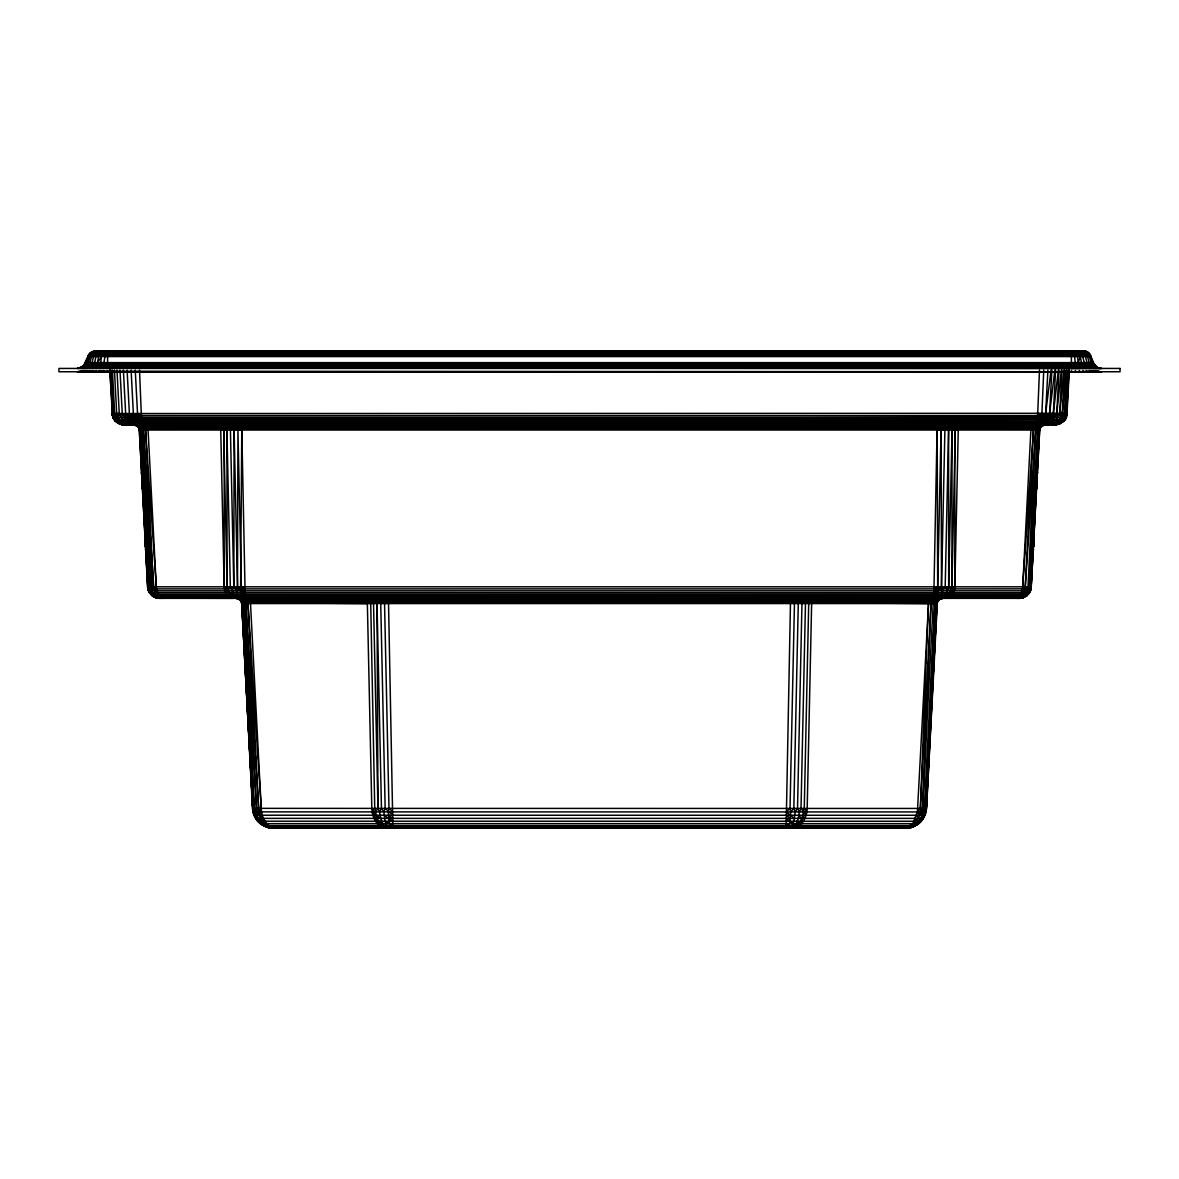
<?xml version="1.0" encoding="UTF-8"?>
<svg xmlns="http://www.w3.org/2000/svg" width="1179" height="1179" viewBox="0 0 1179 1179"><rect width="100%" height="100%" fill="white"/><g stroke="black" fill="none" stroke-linecap="round" stroke-linejoin="round"><path stroke-width="1.5" d="M946.265 598.342C951.895 598.048 954.725 591.799 954.857 586.818L954.769 429.112L956.862 425.118L962.152 424.808M216.848 424.808L241.813 424.882L240.604 588.881L242.491 598.342M1031.861 557.048L1032.848 559.362L1033.335 548.972L1032.848 559.362L1032.966 556.753L1032.848 559.362L1032.141 556.606L1033.069 548.382L1031.89 550.799M143.396 480.059L142.438 488.622L143.646 488.563L142.32 486.013L141.686 474.415L142.438 488.622L142.556 480.236L142.438 488.622L142.32 486.013M146.638 548.721L146.152 559.362L145.931 548.382L147.11 550.799M164.898 598.342C159.268 598.048 156.439 591.799 156.306 586.818L148.009 429.127L145.489 425.118L134.745 424.808L137.972 426.665L139.373 430.04L147.581 586.818C147.817 593.081 153.462 598.446 159.725 598.342L1019.275 598.342C1025.273 598.372 1031.404 593.022 1031.153 586.847L1039.333 430.04C1043.4 417.72 1067.069 431.175 1067.039 413.284L1069.294 370.103M1068.999 370.088L1066.73 413.372C1066.848 419.665 1061.026 424.838 1054.896 424.808L124.104 424.808C118.047 424.897 111.887 419.636 112.27 413.372L110.001 370.088M145.548 544.639C145.061 537.933 145.828 551.359 145.4 545.155L145.592 547.1L145.282 542.915M942.448 598.342L939.295 599.551L936.996 602.646L926.237 808.396C925.751 816.472 919.62 827.584 910.144 825.609L268.856 825.609C259.689 827.57 252.483 816.575 253.529 808.426L242.004 602.646L240.089 599.551L236.552 598.342L240.383 600.199L241.769 603.574L252.498 808.352C252.895 819.169 262.652 828.424 273.469 828.247L905.531 828.247C916.348 828.424 926.104 819.169 926.502 808.352L936.996 602.646L938.911 599.551L942.448 598.342L934.52 598.652L931.027 603.574L920.342 808.396C921.182 815.956 916.245 822.515 910.748 827.068L904.558 828.247M1033.069 548.382L1032.848 559.362L1033.335 548.972L1032.848 559.362L1032.362 548.721M1036.783 477.642C1036.783 472.44 1038.139 487.192 1035.354 488.563L1036.562 488.622L1037.137 471.954M1097.502 367.524L1093.699 363.854L1089.028 353.214L89.972 353.214L84.579 364.974L78.492 368.438L82.471 367.524L85.419 364.974L89.972 353.214L96.088 350.752L1082.911 350.752C1094.259 350.369 1090 367.539 1100.493 368.438C1089.057 368.865 1093.611 350.664 1082.351 350.752M787.484 828.247L789.547 823.664L790.711 811.904L790.018 808.396L794.454 603.574L795.943 598.416L815.544 598.342M788.839 828.247C794.602 825.609 794.219 817.327 795.177 811.933L793.821 808.426L798.286 603.56L799.819 602.631L937.364 602.661L937.688 600.936L940.076 599.035L238.924 599.035L240.752 600.185L938.617 600.199L238.924 599.035L241.901 600.185L244.038 603.56L256.506 808.426C255.15 818.418 264.435 828.262 274.442 828.247M790.136 828.247C797.166 826.788 798.492 817.887 799.421 811.933L797.52 808.44L801.971 603.56L804.152 602.631L805.478 603.56L937.231 603.574L936.568 600.922L240.943 600.936L241.253 599.551L237.436 598.342M247.192 704.128L252.984 811.859L799.421 811.933L801.013 808.426L805.478 603.56L808.16 602.646L810.784 598.416M791.33 828.247C800.733 827.172 802.634 815.956 804.255 808.396L808.706 603.574L804.284 601.747L790.564 599.551M957.392 424.882L937.187 424.882L933.783 598.342M1014.102 598.342C1019.732 598.048 1022.561 591.799 1022.694 586.818L1033.438 430.04L1036.93 425.118L1043.96 424.808L1041.028 426.665L1039.76 429.127L946.428 429.097L944.895 430.026L941.49 586.862L942.891 588.896L941.579 595.69L939.221 598.342M1017.344 598.342L1021.323 598.166L1019.054 598.342L1026.526 595.704L1030.52 590.812L1031.153 586.847L1039.627 430.04L948.594 430.026L946.428 429.097L148.009 429.127L134.155 424.808L136.926 425.501L138.532 427.402L1037.137 427.387L1039.76 429.127L1031.139 588.852L947.179 588.896L945.19 586.877L948.594 430.026L950.775 429.097L952.794 424.882M163.115 598.342L155.702 597.665L152.135 595.675L148.48 590.812L147.581 586.818L954.857 586.818L958.247 430.04L959.234 426.665L961.504 424.882M1035.604 480.059L1036.562 488.622L1036.444 480.236L1036.562 488.622L1036.709 485.881M143.764 487.634L142.733 488.592L143.425 486.308L142.438 488.622L141.952 478.232M146.063 557.004L146.432 549.635M1035.236 487.634L1036.267 488.592L1035.575 486.308L1036.562 488.622L1037.107 478.306M931.027 603.574L922.509 808.426C923.688 816.31 917.822 824.077 910.748 827.068M142.556 480.236L142.438 488.622L142.202 481.253M145.931 548.382L146.152 559.362L145.665 548.972L146.152 559.362L147.139 557.048M1036.444 480.236L1036.562 488.622L1036.68 486.013M1036.842 483.213L1036.945 480.501L1036.562 488.622M142.394 486.5L142.497 484.495M146.108 557.24L146.211 555.235M936.509 598.342L938.396 588.881L937.673 586.847L941.063 430.04L942.566 424.882M1033.718 542.915L1033.408 547.1L1033.423 542.694M1043.754 370.088L1041.75 417.337L1039.804 424.808M1061.97 370.059L1059.744 413.549L1062.942 417.425L1063.62 420.77L1058.919 424.131L1051.609 424.808L1058.919 424.131M1064.519 370.059L1062.308 413.534L1058.801 420.844L1054.748 424.145L141.76 424.131C132.122 422.583 118.121 428.802 112.86 417.278L109.706 370.103M940.503 598.652L942.743 598.342L936.524 599.035L933.237 603.56L922.509 808.426L920.401 811.904L921.845 815.293L924.955 815.22M918.647 823.649L260.353 823.649L269.947 827.953L909.053 827.953C917.881 826.302 927.136 818.182 924.233 808.44L934.962 603.56L937.099 600.185L940.135 598.416M926.149 795.619L926.34 791.964M927.298 773.675L927.49 770.02M928.448 751.73L928.639 748.061M929.597 729.772L929.789 726.117M931.999 684.041L932.191 680.386M933.149 662.097L933.429 656.6M934.387 638.311L934.579 634.656M935.536 616.366L935.728 612.712M954.857 586.818L1022.694 586.818L1030.903 430.04L1032.362 426.017L1034.808 424.808M1031.139 588.852L1026.526 595.704L159.533 595.675C145.238 594.378 156.424 598.932 162.054 597.665L1021.058 598.166L1023.298 597.665L1019.142 598.18L1024.109 595.69L1027.911 588.896L1035.648 430.026L1037.623 426.651L1040.482 424.882M1037.24 424.808L1039.495 370.103M112.27 413.372L122.248 413.549L124.443 415.539C126.698 429.112 136.263 423.895 146.093 425.501L1045.154 424.808L1040.88 425.501L1037.373 430.026L1029.149 586.877L1030.151 590.826L1028.162 592.728L149.409 592.624L148.23 588.881L140.699 429.097C135.526 419.326 117.826 430.07 116.692 413.534L114.422 370.059M1047.91 370.073L1045.64 413.446L1046.348 415.465L1045.021 422.185L1043.327 424.646L1037.24 423.29L119.403 423.305L115.026 420.741L112.86 417.278L1066.14 417.278L1060.481 423.305L1054.114 424.808C1059.906 424.072 1062.986 418.604 1064.342 413.49L1066.612 370.073M1051.86 370.073L1049.619 413.49L1050.622 415.509L1049.339 420.829L1046.171 424.646M1055.588 370.059L1053.348 413.534L1054.557 415.539C1054.483 424.941 1044.594 426.577 1037.24 424.131M1059.022 370.059L1056.752 413.549L1058.079 415.539L1055.028 422.215L1049.723 424.808M1056.517 424.145L1060.791 423.29L1054.704 424.808L1058.639 424.131L1062.618 420.8L1065.831 413.446L1068.1 370.073M1032.996 556.517L1033.246 551.241L1032.2 554.13L1032.848 559.362M1037.446 471.865L1036.724 476.493M136.455 424.882L134.067 424.808L137.972 426.665L1041.028 426.665L1039.333 430.011L1030.151 590.826L156.94 590.812C143.322 587.982 149.748 596.869 158.472 594.275L1028.353 594.275L1021.058 598.166M142.158 483.198L142.055 480.501L142.35 486.264M105.786 350.752L103.045 368.334L80.039 368.334M932.397 598.342L929.479 600.199L928.507 603.574L917.424 811.859L912.06 825.624L903.836 828.247M1033.674 543.784L1033.408 547.1L1033.6 545.155M129.277 424.808L126.462 424.145L122.925 420.844L120.921 415.539L122.248 413.549L1067.039 413.284L1065.212 419.09L1059.788 419.238L115.38 420.77L113.169 413.446L110.9 370.073M159.725 598.342L153.83 596.825L149.792 592.683L149.939 590.93M136.528 425.501L138.916 427.402L139.667 430.04L148.598 586.862C149.704 592.433 153.801 598.151 159.917 598.342L156.792 597.665L153.579 594.29L149.851 586.877L141.642 430.026L138.532 427.402L147.817 428.242L1040.04 428.242L1039.51 426.651M1066.214 370.073L1062.308 413.534L1064.829 419.149L1063.974 420.741L1056.075 420.844L141.76 420.741L125.652 413.534L123.382 370.059M146.034 556.753L146.152 559.362L146.741 551.934L145.901 549.989M1037.166 474.945L1037.432 472.175L1037.166 473.899M273.896 828.247C263.138 828.277 252.895 819.361 252.763 808.396L241.636 602.661L242.432 600.922M260.647 823.664L256.993 818.432L254.428 811.933L244.038 603.56L244.908 602.631L367.362 603.574L805.478 603.56M801.189 598.416L799.819 602.631L801.971 603.56M814.881 598.416L812.626 600.199L811.638 603.574L807.188 808.352C806.981 816.944 802.088 827.732 792.362 828.247M947.813 424.882L946.428 429.097L937.187 427.402M1064.003 370.073L1059.744 413.549L1058.079 415.539L120.921 415.539L112.241 415.317L111.961 413.284L113.788 419.09L116.854 422.17L122.056 424.632L127.391 424.808L118.209 423.29L124.296 424.808L120.081 424.131L124.886 424.808L115.026 420.741M1061.365 370.059L1056.752 413.549L1054.557 415.539M1093.581 364.974L1093.699 363.854L1095.615 365.976L83.385 365.976L81.498 367.524M98.638 368.334C103.03 363.633 99.036 354.85 104.032 350.752M1058.344 370.059L1053.348 413.534L1050.622 415.509L1054.188 417.454M916.23 823.664L915.538 818.373L255.666 818.373M1054.837 370.059L1049.619 413.49L1046.348 415.465L1053.628 419.238M397.352 827.068L405.016 828.247L399.165 827.068L407.816 827.098L409.806 828.247L407.698 827.953L407.816 827.098L412.473 827.083L413.667 828.247M1051.064 370.059L1045.64 413.446L1041.853 415.391L1037.24 413.284M142.453 486.735L142.423 481.99M146.167 557.475L146.8 554.13L145.754 551.241L146.004 556.517M804.152 602.631L806.185 598.416M950.775 429.097L952.042 430.026L948.682 586.862L945.234 595.69L941.815 598.342M1036.842 483.051L1036.65 486.264M1033.128 553.791L1032.937 557.004M94.438 368.334C100.421 364.488 95.632 353.729 102.367 350.752M135.246 370.088L137.516 413.372C134.627 417.189 142.276 427.063 135.673 424.646L133.979 422.185L132.652 415.465L133.36 413.446L131.105 370.073M944.187 598.342L948.623 595.69L951.91 586.847L955.285 430.04L958.35 429.127L937.187 425.501M363.456 598.342L383.057 598.416L384.546 603.574L388.982 808.396L388.289 811.904L389.453 823.664L391.516 828.247M240.089 599.551L241.356 601.776L928.787 601.776L937.276 601.762L940.076 599.035L937.747 599.551M1043.798 424.882L1044.859 424.808L1041.322 426.002L1038.537 430.026L1029.149 586.877L1027.911 588.896M140.006 427.358L139.373 430.04L148.009 429.127L137.972 426.665L139.608 429.112L147.861 588.852L149.777 592.654L150.838 592.728M156.306 586.818L145.562 430.04L144.958 429.112L139.24 429.127L147.861 588.852L151.089 588.896L151.59 586.862L143.425 430.026L141.377 426.651L138.577 424.808M142.512 486.971L143.529 484.053M146.225 557.711L146.609 556.164M112.388 370.073L114.658 413.49L113.243 417.337L117.797 422.185L122.307 424.632L120.361 424.131M1015.885 598.342C1021.515 598.269 1026.143 592.271 1025.258 586.847L1033.438 430.04L1030.991 429.127M1072.079 351.254L1070.738 351.858L1074.187 350.752L1069.618 351.843L1075.086 350.752L1066.302 351.239L1070.738 351.858L1072.698 350.752L1067.761 351.843L1065.226 351.828L1068.086 350.752L1040.07 351.858L138.93 351.858L116.942 351.828L113.95 350.752M149.851 586.877L149.32 588.896L148.245 588.925L148.863 590.871M113.169 413.446L112.624 415.391L116.382 420.8L122.763 423.32M98.284 350.752C88.425 351.401 93.097 366.301 84.151 368.334M905.104 828.247C916.407 828.763 924.056 818.786 925.486 808.426L935.89 602.631M1036.547 486.735L1035.914 483.39L1036.798 481.253M1038.301 429.097L1030.402 586.862C1029.282 592.713 1024.846 598.46 1018.42 598.342M918.353 823.664L922.995 818.403L925.648 811.904L934.962 603.56L934.092 602.631M99.463 350.752C90.37 352.005 95.307 365.829 87.099 368.334M81.778 368.334C91.284 366.669 86.892 350.959 97.341 350.752M114.658 413.49L119.403 423.305L116.5 422.141L1061.203 422.185L1064.829 419.149L1066.73 413.372M254.428 811.933L243.11 602.631L245.836 603.56L258.658 808.396C257.877 817.784 265.29 828.085 275.164 828.247M1040.07 351.254L1057.74 350.752M1098.961 368.334L1079.964 368.025L1078.21 362.616L1080.406 356.574L1078.932 352.359L1076.633 350.752M85.419 364.974L85.301 363.854L83.385 365.976L88.337 355.336L92.183 351.666L1086.817 351.666L1090.428 355.336L1089.013 354.216M1033.099 549.989L1032.259 551.934L1032.892 557.24M390.161 828.247C384.398 825.609 384.781 817.327 383.823 811.933L385.165 808.426L380.729 603.56L379.181 602.631L250.405 602.661L238.954 598.342M103.678 370.501C103.472 372.299 74.203 372.431 85.36 370.501M799.421 811.933L922.803 811.933L924.233 808.44L926.502 808.352L937.364 602.661L936.981 603.574M142.585 487.207L143.145 485.866M1056.693 424.632L1058.167 423.32L1057.607 422.215M924.587 815.264L926.237 808.396L936.141 603.56L936.996 602.646M146.299 557.947L146.859 556.606M1039.333 430.04L1039.76 429.127L1039.627 430.04M127.111 370.073L129.381 413.49L128.378 415.509L129.661 420.829L132.829 424.646M90.562 368.334C97.783 365.225 92.773 352.772 100.819 350.752M1097.222 368.334L1093.906 366.846L1091.518 363.854L1088.806 353.214M86.656 362.616L89.943 356.574M388.864 828.247C381.834 826.788 380.508 817.887 379.579 811.933L381.465 808.44L377.029 603.56L370.678 601.762L368.216 598.416M387.67 828.247C378.267 827.172 376.366 815.956 374.745 808.396L370.678 601.762M83.68 365.976L85.021 363.854L1093.979 363.854L1095.32 365.976M125.652 413.534L124.443 415.539L141.76 422.141M794.852 827.953L795.383 827.068L912.472 827.068L905.413 828.247M116.692 413.534L115.498 415.509L118.431 417.454M776.416 827.953L772.79 828.247L780.292 827.068L773.159 828.247L779.835 827.068L766.527 827.083L765.333 828.247L773.277 827.098L769.194 828.247M1032.553 559.332L1032.627 558.168M923.54 815.293L926.016 811.859L922.803 811.933M89.28 355.336L92.935 351.666L96.649 350.752M97.592 362.616L101.468 356.574M90.194 353.214L88.572 355.336L89.987 354.216M1060.481 423.305L1064.829 419.149M375.659 811.904L377.973 808.426L377.029 603.56L379.181 602.631L799.819 602.631L790.564 600.936M117.915 415.539L119.256 413.549L116.972 370.059M1091.518 363.854L1092.343 362.616M795.177 811.933L797.52 808.44L924.233 808.44M1040.143 426.017L1040.644 426.651L1044.226 424.882L1040.143 426.017L137.295 426.017M797.52 808.44L374.745 808.396L372.151 811.859C373.257 819.331 378.238 827.938 386.638 828.247M99.876 370.501L98.785 371.606M1081.659 350.752L1085.137 351.666L1087.908 354.216L1085.417 356.574L1086.979 362.616L1088.526 365.976L1091.901 368.334M89.309 354.216L88.337 355.336L1090.663 355.336L1089.691 354.216M1093.64 370.501L1096.912 371.753L1089.042 370.501M790.711 811.904L793.821 808.426M142.497 429.097L141.642 430.026L151.59 586.862L156.94 590.812M1025.494 588.881L1027.425 586.862L1031.153 586.847M151.089 588.896L231.821 588.896L233.825 586.877L234.12 430.026L232.572 429.097L231.187 424.882M911.691 827.068L921.212 821.203M240.929 598.416L245.158 599.035L247.973 603.574L261.237 808.352C261.429 816.207 265.172 824.195 272.32 827.953M912.222 823.649L906.68 827.953M1063.782 419.193L1065.757 417.337L1064.342 413.49M1085.417 356.574L1083.869 353.214L1084.813 352.359C1089.691 356.721 1087.333 366.551 1094.849 368.334M790.018 808.396L786.113 811.859L794.337 818.432M96.265 370.501L94.659 371.606M954.224 590.812L948.682 586.862L948.594 430.026L241.813 430.04L230.421 430.026L228.225 429.097L226.928 430.026L230.332 586.862L231.821 588.896L942.891 588.896L945.19 586.877M1091.002 365.976L1092.181 364.974M1049.207 350.752L1050.533 350.87L1049.678 351.843L1044.933 351.858M234.813 598.342L231.379 596.825L228.785 592.654L227.871 588.881L230.332 586.862M1040.07 350.752L1040.07 351.858L1058.344 351.828L1061.572 350.752M88.749 356.574L92.61 354.216M84.579 364.974L87.983 362.616M917.542 823.664L920.887 821.232M246.603 598.342L249.904 600.936L367.067 601.776L373.537 603.56L374.848 602.631L372.815 598.416M1039.672 425.118L1042.472 425.501L1041.705 426.017L1040.158 426.002L1042.914 425.118M1023.976 596.839L1026.865 595.675L1023.976 596.839L1025.583 595.719M92.935 370.501L90.857 371.606M412.473 827.083L409.349 827.953L411.044 828.247M783.873 827.068L779.687 828.247L790.741 827.068L782.561 828.247L786.938 827.068L392.062 827.068L390.691 827.953L388.259 827.068M1088.438 368.334L1084.68 363.854L1081.762 353.214L1083.133 352.359L1083.869 353.214M247.354 602.646L241.769 603.574L252.763 808.396C253.176 817.076 259.454 824.047 267.309 827.068M91.225 352.359L96.236 350.752M153.83 596.825L1024.006 596.825L1026.865 595.675M89.958 370.501L87.452 371.606M771.184 827.098L767.956 828.247L775.148 827.098L770.3 828.247M110.045 351.239L103.914 350.752L111.239 351.843L113.773 351.828L110.914 350.752L138.93 351.254L117.428 350.752M1091.548 371.606L1071.416 371.753L1071.416 370.501M936.17 601.747L938.057 600.936M1038.581 428.183L1040.467 427.402L1037.137 427.387M91.564 356.574L93.981 355.336M92.375 351.666L91.019 352.359L1087.981 352.359L1082.764 350.752M87.408 370.501L84.549 371.606M1037.653 424.882L1034.145 424.882L1038.92 425.501M1075.734 368.438L1080.362 368.334M1078.21 362.616L1077.532 356.574L1080.156 355.336M82.648 366.846L77.269 368.438L78.61 368.334M1057.828 424.131L1059.597 423.305L1058.801 420.844M410.086 827.083L412.341 828.247L414.949 827.068L414.949 828.247M1071.107 351.858L1072.463 351.254L1070.738 351.858M158.384 596.854L159.887 597.679L155.761 594.275L153.506 588.881L145.562 430.04L230.421 430.026L232.572 429.097M83.871 370.501L80.01 371.753L82.221 371.606M1071.416 350.752L1071.416 368.438L1075.955 368.334L1074.423 355.336L1077.134 354.216L1074.968 350.752M112.698 351.239L107.893 351.858L106.302 350.752L110.9 350.752M82.957 370.501L78.492 371.753L80.511 371.606M1080.406 356.574L1081.408 362.616L1071.416 365.976M98.594 356.574L107.584 353.214M949.11 597.665L1023.018 597.665L1024.86 596.825M1071.416 355.336L1074.32 354.216L1073.214 350.752M104.577 355.336L107.584 354.216M902.937 828.247L907.859 827.068M1071.416 354.216L1074.172 353.214M97.341 363.854L100.79 362.616M766.527 827.083L764.051 827.953L768.914 827.083L766.659 828.247M93.333 353.214L95.867 352.359M1071.416 364.974L1074.953 363.854M95.131 353.214L97.842 352.359M779.01 827.083L771.243 828.247L776.755 827.098L772.761 827.953M103.944 364.974L107.584 363.854M100.377 364.974L104.047 363.854M380.729 603.56L383.75 602.646L374.524 600.922M808.706 603.574L811.727 602.661L928.507 603.574L920.342 808.396L917.424 811.859L919.546 815.264L921.845 815.293M1070.9 351.239L1068.1 350.752M1071.416 352.359L1073.818 351.666M1072.698 350.752L1075.381 350.752M93.362 365.976L97.002 364.974M775.355 828.247L781.648 827.068M1020.336 598.18L1022.208 597.665M104.99 352.359L107.584 351.666M103.796 365.976L107.584 364.974M1040.158 426.002L1042.472 425.501M908.891 827.953L912.266 827.068M146.373 558.168L146.447 559.332M776.239 827.953L779.835 827.068M241.813 429.127L237.937 430.04L236.434 424.882M384.546 603.574L388.436 602.661M905.428 827.953L909.451 827.068M774.014 827.953L778.052 827.098L771.98 828.247M1058.079 415.539L1066.759 415.317M1071.416 367.524L1075.366 366.846M103.457 367.524L107.584 366.846M1028.206 592.654L1029.591 592.624L1030.755 588.925L1029.665 588.999M138.93 350.752L138.93 351.858L119.02 350.87M785.818 828.247L788.309 827.953M1065.05 350.752L1058.344 351.828M1053.083 424.808L1054.778 424.646M776.902 827.953L773.984 828.247L778.391 827.953M134.067 351.858L128.467 350.87L138.93 350.885M128.467 350.87L129.793 350.752M383.057 598.416L388.436 598.416L392.887 828.247M1054.114 424.808L1055.957 424.646M923.334 818.373L915.538 818.373M138.901 427.387L139.314 428.213M777.27 828.247L780.837 827.953M128.909 351.239L133.861 351.254M1045.139 351.254L1050.533 350.87M125.416 350.752L123.559 350.87L124.812 351.843L119.86 351.239L120.656 351.828M1029.223 592.654L1028.353 594.275M241.636 602.661L243.11 602.631M107.584 371.606L103.133 371.606L107.584 371.753L107.584 370.501M138.96 428.242L140.434 428.213M938.071 598.416L931.749 598.416M1040.07 350.885L1059.14 351.239L1054.188 351.843L1055.441 350.87L1053.584 350.752M107.584 368.334L103.045 368.334M374.745 808.396L252.498 808.352M786.113 828.247L790.564 598.342L938.484 599.035M919.546 815.264L254.045 815.22M257.788 821.203L919.988 821.247M135.673 425.118L1041.691 425.118M392.887 827.068L266.528 827.068L273.587 828.247M107.893 351.858L103.619 350.752M243.744 598.416L247.251 598.416L236.552 598.342M413.004 827.953L414.949 827.953M94.747 350.856L1084.253 350.856M93.436 351.165L1085.564 351.165M89.073 354.216L1089.927 354.216M87.777 356.574L1091.223 356.574M85.581 362.616L1093.419 362.616M84.284 364.974L1094.716 364.974M79.921 368.025L1101.731 368.438L1100.39 368.334M1056.237 423.32L1037.24 423.29M130.191 424.646L1048.809 424.646M942.891 588.896L947.179 588.896M232.735 598.342L157.677 598.166L161.656 598.342M231.821 588.896L233.766 595.69L236.286 598.166L942.714 598.166M241.724 598.652L800.909 598.652M377.811 598.416L388.436 598.652M380.802 818.432L372.151 811.859L371.812 808.352L367.362 603.574L245.836 603.56L256.506 808.426L262.327 815.22M795.383 827.068L786.113 827.068L788.058 827.953M114.171 419.149L1037.24 417.278L1051.034 423.32M1040.88 425.501L1042.074 425.501M1020.926 597.665L1019.157 597.665L1020.616 596.854L1019.467 595.675M936.568 600.922L937.688 600.936M402.245 827.098L407.02 828.247L399.99 827.083L406.504 828.247M367.362 603.574L366.772 600.936L245.792 599.551M1027.425 586.862L1022.694 586.818M399.165 827.068L405.841 828.247L398.708 827.068M145.489 425.118C137.383 423.674 144.708 425.28 144.958 429.112L143.425 430.026L153.742 586.847L156.512 588.852M1071.416 371.606L1075.734 371.753L1075.322 370.501M150.647 594.275L155.967 597.665L159.946 598.342M937.187 424.882L942.419 425.118M790.564 598.416L795.81 598.652M224.143 586.818L224.231 429.112L222.138 425.118L217.496 424.882L219.766 426.665L220.753 430.04L224.143 586.818L226.309 594.275L231.29 598.166M1096.779 371.606L1098.99 371.753L1095.129 370.501M108.1 351.239L109.382 351.843L104.813 350.752L106.302 350.752M392.062 827.068L399.298 828.247L395.127 827.068M1098.489 371.606L1100.493 371.753L1096.043 370.501M152.135 595.675L157.942 598.166M402.584 827.953L406.107 828.247M398.163 827.953L401.73 828.247M237.185 598.416L236.257 598.342L238.497 598.652M160.58 598.342L156.778 597.665M123.043 424.646L124.886 424.808M1080.716 350.752L1084.813 352.359M400.609 827.953L403.645 828.247M124.222 424.646L125.917 424.808M236.714 425.501L241.813 426.017M383.322 599.035L388.436 599.551M378.091 598.652L388.436 600.199M790.564 599.035L804.476 600.922M407.757 828.247L403.852 827.098L408.7 828.247M1079.537 350.752L1083.133 352.359M222.625 425.501L227.341 426.017L228.225 429.097L220.164 427.402M369.248 599.035L373.964 599.551M393.182 828.247L390.691 827.953L396.439 828.247L394.832 827.953M265.393 825.624L276.063 828.247M231.968 426.017L241.813 427.402M378.341 599.035L388.436 600.936M1078.181 350.752L1081.762 353.214M252.984 811.859L255.46 815.293M951.998 425.501L959.234 426.665M805.39 599.035L812.626 600.199L929.096 600.936L931.867 601.762M245.158 599.035L249.034 599.551M239.72 598.652L242.476 599.035M149.792 592.683L150.986 594.275M138.68 424.632L126.964 422.215M141.76 424.632L126.094 420.844M219.279 426.017L223.479 426.651M364.119 598.416L370.103 600.185M937.187 426.665L946.516 428.213M232.175 426.651L241.813 428.242M790.564 600.199L799.907 601.747M378.577 599.551L388.436 601.776M227.65 426.651L237.097 428.228M374.274 600.185L383.706 601.762M942.065 426.651L954.769 429.112L952.042 430.026L951.91 586.847L954.651 588.852M143.381 426.017L147.11 426.665M227.901 427.387L237.141 429.112L234.12 430.026L237.51 586.862L236.109 588.896L237.421 595.69L239.779 598.342M219.766 426.665L228.107 428.213M365.903 599.551L370.427 600.936M236.286 598.166L237.185 598.342M930.511 599.035L933.208 599.551M143.926 426.651L147.508 427.402M142.217 473.973L141.554 471.865L142.217 477.642M141.76 424.131L129.661 420.829M955.521 426.651L958.836 427.402M808.897 600.185L928.787 601.776L933.237 603.56M381.716 827.068L385.621 827.953M220.458 428.242L226.928 430.026L227.09 586.847L227.871 588.881M1032.362 426.017L1035.074 426.651M937.187 429.127L941.063 430.04L941.49 586.862L938.396 588.881L942.699 590.841M929.966 599.551L934.726 600.922M790.564 602.661L794.454 603.574M144.383 427.402L147.817 428.242M261.237 808.352L250.493 603.574L250.213 601.776L243.773 600.185M955.196 427.402L958.542 428.242M266.734 827.068L270.109 827.953M808.322 601.762L811.727 602.661M1031.89 426.665L1036.754 428.213M1043.931 424.131L1037.24 422.141M141.76 423.29L124.812 417.454M227.37 595.675L231.379 596.825M1094.451 371.606L1091.592 370.501M241.268 595.69L245.217 596.825M158.104 597.679L159.858 598.18L156.409 596.825M400.948 827.098L403.97 827.953M1031.492 427.402L1037.373 430.026M220.65 429.127L223.715 430.04L227.09 586.847L224.349 588.852L228.24 590.826M367.273 602.661L370.294 603.574M156.969 595.69L160.727 596.825M941.859 429.112L944.895 430.026M795.25 602.646L798.286 603.56M1031.183 428.242L1035.648 430.026L1025.258 586.847L1022.488 588.852L1024.993 590.826M933.783 595.675L937.467 596.825M1044.506 423.305L1037.24 420.741M390.411 827.068L392.887 827.953M271.141 827.068L273.572 827.953M240.855 592.654L245.217 594.275M233.088 594.29L224.776 590.812M932.221 600.936L934.357 601.747M1047.91 423.32L1037.24 419.09L141.76 419.09L129.381 413.49M933.783 592.624L937.953 594.275M1088.143 371.606L1086.065 370.501M245.217 592.624L236.109 588.896L233.825 586.877L230.421 430.026M1099.079 368.025L1096.352 366.846M141.76 417.278L133.36 413.446M121.393 422.215L115.218 419.193L112.241 415.317M245.217 590.812L237.51 586.862L237.937 430.04L241.327 586.847L245.217 588.852M933.783 590.812L938.145 592.654M407.698 827.953L405.723 827.098L406.239 827.953M938.292 590.826L933.783 588.852L937.673 586.847L937.187 430.04M1037.24 415.317L1052.036 422.215M106.921 351.254L108.262 351.858M377.354 823.649L381.716 825.624M268.856 825.609L260.485 821.247M137.516 413.372L141.76 415.317M1041.853 415.391L1049.899 419.223M152.474 592.654L155.761 594.275M154.007 590.826L157.603 592.624M1084.562 368.334L1082.41 365.976L1081.408 362.616M1084.341 371.606L1082.735 370.501M946.472 592.654L949.493 594.275M241.312 600.936L242.83 601.747M382.924 823.664L374.038 818.373M1037.623 426.651L1039.672 428.228M375.541 821.203L379.992 823.664M262.49 821.232L266.778 823.649M226.206 424.882L227.341 426.017M392.887 825.609L385.312 821.247M119.212 419.238L113.715 415.465M1086.625 351.666L1087.775 352.359M948.623 595.69L950.436 596.825M950.76 590.826L953.56 592.624M786.113 823.649L789.09 825.624M260.765 818.403L264.966 821.203M392.887 821.203L384.162 815.293M114.319 417.395L116.913 419.223M388.466 815.264L392.887 818.373M392.887 815.22L385.165 808.426M372.903 815.22L377.236 818.403M119.33 422.2L120.833 423.32M786.113 818.373L792.892 823.664M1080.215 371.606L1079.124 370.501M786.113 815.22L790.284 818.403M263.462 818.373L256.197 811.933L254.782 808.44M1022.06 590.812L1025.421 594.29M388.982 808.396L392.887 811.859M259.012 821.247L261.458 823.664M240.943 600.936L241.724 601.762M798.935 815.293L803.459 821.203M1060.569 417.454L1062.618 420.8M139.608 429.112L140.389 430.026M148.23 588.881L149.91 590.841M242.786 603.56L241.356 601.776M261.576 811.859L258.658 808.396L247.973 603.574M119.256 413.549L120.921 415.539M806.097 815.22L801.013 808.426M804.255 808.396L806.849 811.859M797.24 821.247L799.568 825.609M802.722 815.264L804.962 818.373M381.465 808.44L383.823 811.933M117.797 422.185L118.519 423.305M154.14 596.839L153.417 595.719L155.024 596.839L154.95 595.734M796.076 823.664L797.284 825.624M1087.908 354.216L1089.057 356.574M141.789 476.183L141.627 473.044L142.276 476.493M366.374 600.199L366.772 600.936M916.672 815.22L918.235 818.403M800.526 821.232L801.646 823.649M244.274 600.922L244.908 602.631M1035.471 484.053L1036.488 486.971M379.579 811.933L377.973 808.426L373.537 603.56M1032.141 556.606L1032.701 557.947M1035.855 485.866L1036.415 487.207M249.904 600.936L250.213 601.776M152.003 594.334L152.474 595.704M1065.831 413.446L1066.376 415.391M1032.391 556.164L1032.775 557.711M142.35 484.009L142.158 483.051M146.063 554.749L145.872 553.791M378.798 600.185L379.181 602.631M1077.134 354.216L1077.532 356.574M914.034 821.203L914.432 823.664M1060.997 420.829L1061.203 422.185M1090.251 356.574L1091.017 362.616M141.568 472.175L141.834 474.945M1032.568 549.635L1032.937 554.749M1074.32 354.216L1074.423 355.336M244.48 634.656L244.672 638.311M245.63 656.6L245.807 660.269M250.375 748.061L250.567 751.73M251.525 770.02L251.716 773.675M139.505 370.103L141.76 424.808M119.978 370.059L122.248 413.549M1036.503 484.495L1036.606 486.5M242.078 603.574L242.255 607.229M242.535 612.712L243.478 631.001M243.655 634.656L245.792 676.702M245.984 680.357L247.015 700.473M243.301 612.712L243.478 616.366M244.362 634.656L244.628 640.138M245.424 656.6L245.777 663.91M246.573 680.371L247.015 689.523M247.723 704.143L248.165 713.295M248.784 726.102L249.403 738.894M249.845 748.046L250.552 762.68M250.906 769.99L251.702 786.452M252.055 793.762L252.763 808.396M1036.577 481.99L1036.65 484.009M1032.789 555.235L1032.833 557.475M241.813 430.04L245.217 598.342M764.051 827.068L764.051 828.247M107.584 350.752L107.584 368.438M138.105 425.486L138.842 426.002L136.911 425.501L138.105 425.486M82.338 366.846L81.189 367.524L1097.811 367.524L82.338 366.846M80.924 371.193L77.269 371.753L1101.731 371.753L80.924 371.193M1120.05 368.438L58.95 368.438L58.95 371.753L1120.05 371.753L1120.05 368.438M134.774 424.882L133.846 424.808L134.774 424.882M252.851 795.619L252.66 791.964L252.925 795.619"/></g></svg>
